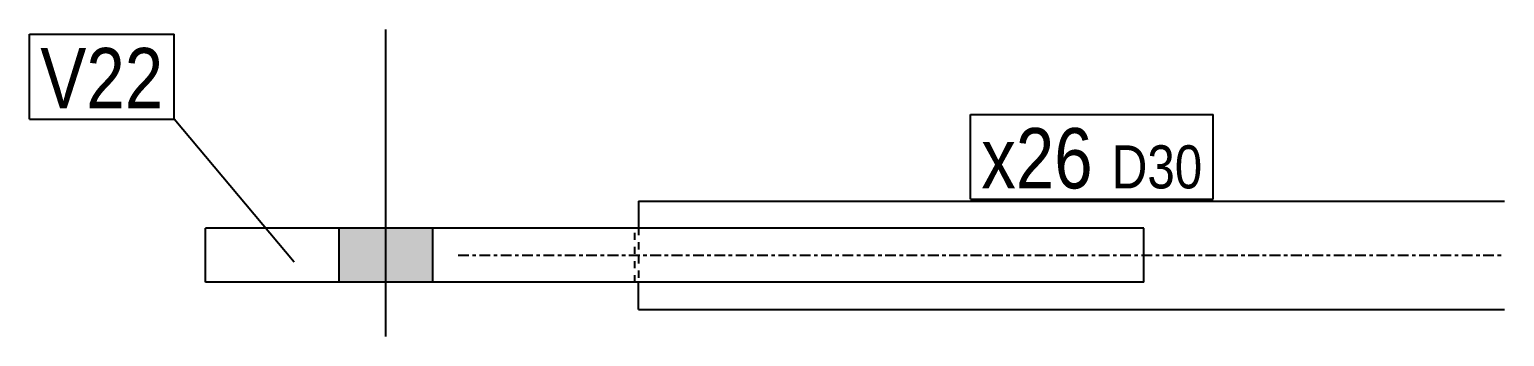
# Model space of a CAD drawing. Header units: millimetres. Extents: x 12 to 17172, y 12 to 422.
# Drawn here: x 12 to 420.8, y 12 to 97 of the extents above; entities that cross this region are included whole.
import ezdxf

# ---------------------------------------------------------------- set-up
doc = ezdxf.new("R2010")
doc.units = ezdxf.units.MM
doc.linetypes.add('DXK_LINE_DOT2', pattern=[3.9198, 1.9599, -1.9599])
doc.linetypes.add('DXK_LINE_DOT3', pattern=[5.9187, 2.979, -0.9799, 0.9799, -0.9799])
doc.layers.add('STÅL', color=7, linetype='Continuous')
doc.layers.add('TEKST', color=7, linetype='Continuous')
doc.styles.add('Arial Narrow', font='ARIALN.TTF', dxfattribs={"height": 0.2})

msp = doc.modelspace()

# ---------------------------------------------------------------- hatches: boundary and pattern name
at = {"layer": 'STÅL', "linetype": 'Continuous'}
msp.add_hatch(color=96, dxfattribs=at).paths.add_polyline_path([(97.78, 27), (123.78, 27), (123.78, 42), (97.78, 42)])
msp.add_hatch(color=96, dxfattribs=at).paths.add_polyline_path([(97.78, 27), (123.78, 27), (123.78, 42), (97.78, 42)])

# ---------------------------------------------------------------- linework, layer by layer
at = {"layer": 'STÅL', "color": 96, "linetype": 'Continuous'}
for p, q in [((110.78, 12), (110.78, 97)), ((110.78, 12), (110.78, 97)), ((97.78, 27), (97.78, 42)), ((97.78, 27), (97.78, 42)), ((123.78, 27), (123.78, 42)), ((123.78, 27), (123.78, 42))]:
    msp.add_line(p, q, dxfattribs=at)
at = {"layer": 'STÅL', "color": 2, "linetype": 'Continuous'}
for p, q in [((180.78, 49.5), (420.78, 49.5)), ((180.78, 49.5), (180.78, 42)), ((60.78, 27), (60.78, 42)), ((320.78, 42), (60.78, 42)), ((320.78, 27), (320.78, 42)), ((320.78, 27), (60.78, 27)), ((180.78, 19.5), (180.78, 27)), ((180.78, 19.5), (420.78, 19.5))]:
    msp.add_line(p, q, dxfattribs=at)
at = {"layer": 'STÅL', "color": 7, "linetype": 'DXK_LINE_DOT2'}
for p, q in [((179.78, 27), (179.78, 42)), ((180.78, 42), (180.78, 27))]:
    msp.add_line(p, q, dxfattribs=at)
at = {"layer": 'STÅL', "color": 7, "linetype": 'DXK_LINE_DOT3'}
msp.add_line((130.78, 34.5), (420.78, 34.5), dxfattribs=at)
at = {"layer": 'TEKST', "color": 7, "linetype": 'Continuous'}
for p, q in [((12, 95.68), (52.11, 95.68)), ((12, 72.18), (12, 95.68)), ((52.11, 72.18), (52.11, 95.68)), ((12, 72.18), (52.11, 72.18)), ((85.37, 32.55), (52.11, 72.18)), ((272.78, 73.5), (340.07, 73.5)), ((272.78, 50), (272.78, 73.5)), ((340.07, 50), (340.07, 73.5)), ((272.78, 50), (340.07, 50))]:
    msp.add_line(p, q, dxfattribs=at)

# ---------------------------------------------------------------- wipeouts: each hides what was drawn before it
at = {"color": 0}
for points in [[(49.11, 75.18), (49.11, 92.68), (15, 92.68), (15, 75.18)], [(306.69, 53), (306.69, 70.5), (275.78, 70.5), (275.78, 53)], [(337.07, 53), (337.07, 65.5), (311.94, 65.5), (311.94, 53)]]:
    msp.add_wipeout(points, dxfattribs=at).dxf.layer = 'TEKST'

# ---------------------------------------------------------------- next in the draw order: wipeouts: each hides what was drawn before it
for points in [[(49.11, 75.18), (49.11, 92.68), (15, 92.68), (15, 75.18)], [(306.69, 53), (306.69, 70.5), (275.78, 70.5), (275.78, 53)], [(337.07, 53), (337.07, 65.5), (311.94, 65.5), (311.94, 53)]]:
    msp.add_wipeout(points, dxfattribs=at).dxf.layer = 'TEKST'

# ---------------------------------------------------------------- next in the draw order: texts
at = {"layer": 'TEKST', "color": 3, "style": 'Arial Narrow'}
for s, height, p in [('V22', 16.702, (15, 75.18)), ('x26', 16.702, (275.78, 53)), ('D30', 11.93, (311.94, 53))]:
    msp.add_text(s, height=height, dxfattribs=at).set_placement(p)

doc.saveas('drawing.dxf')
